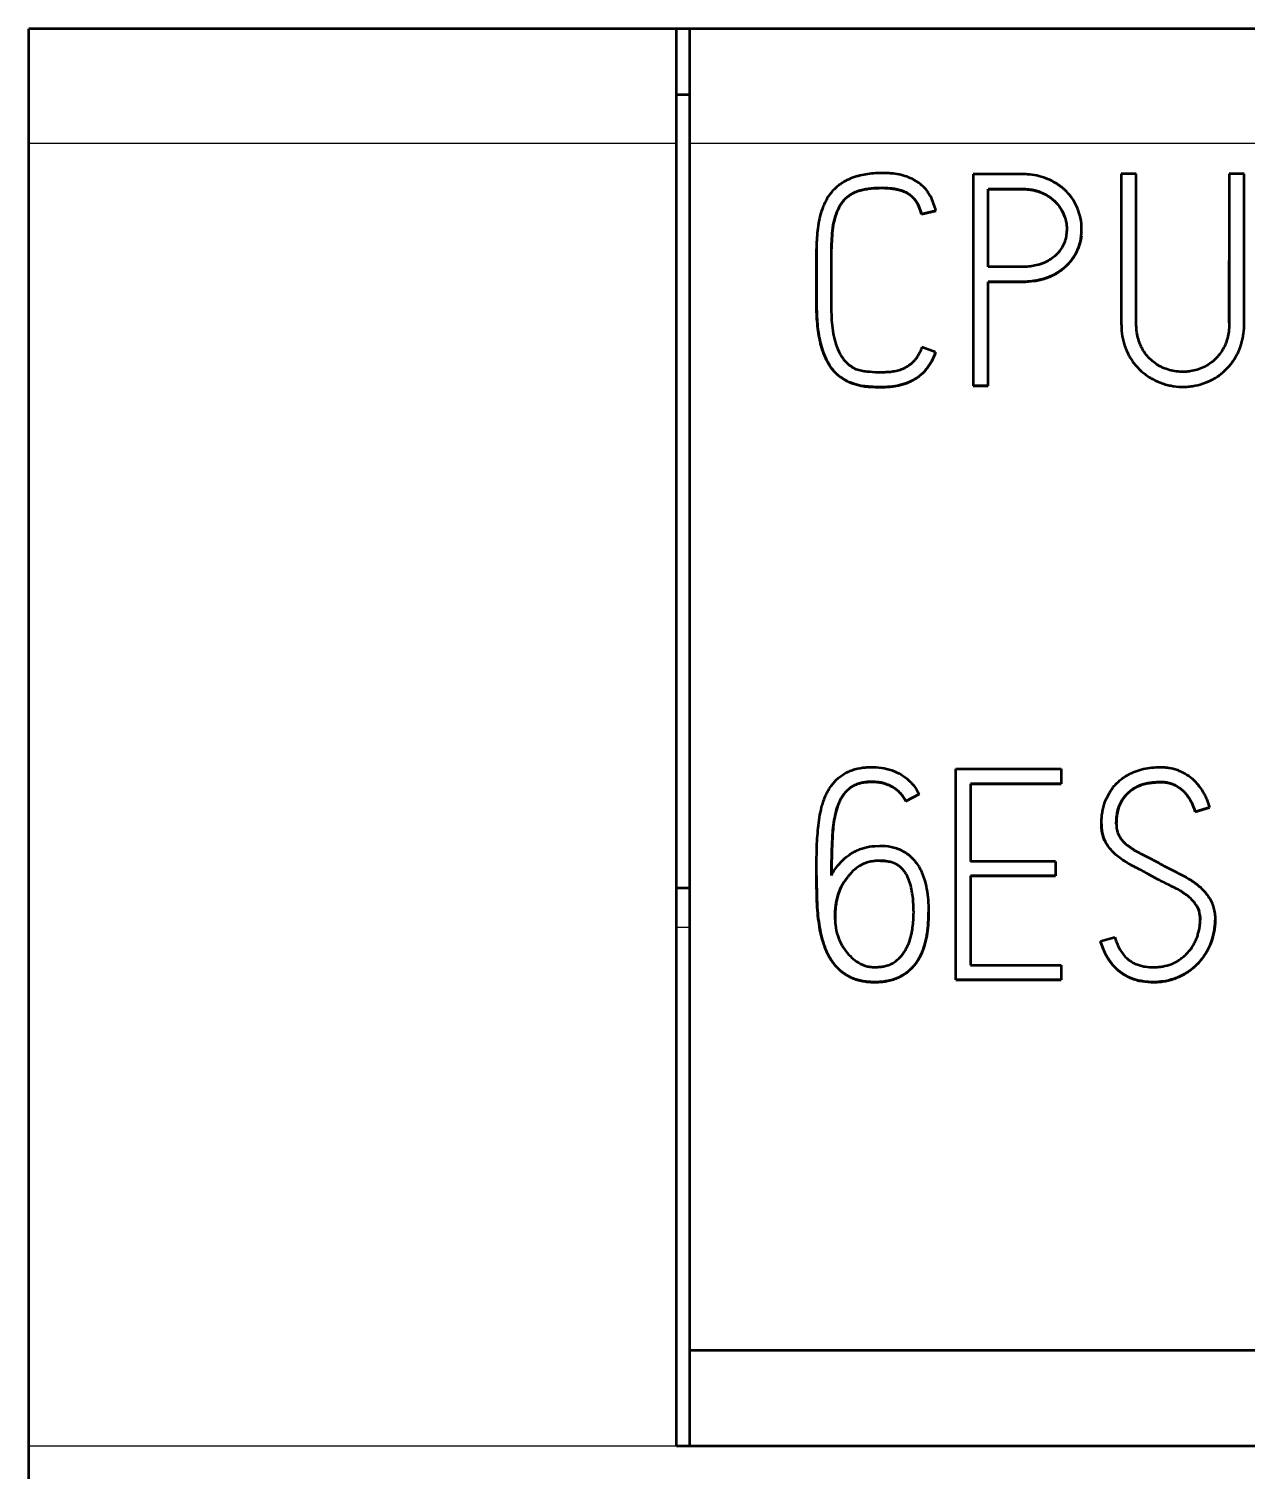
# Model space of a CAD drawing. Header units: millimetres. Extents: x 0 to 841, y 0 to 594.
# Drawn here: x 489.65 to 498.86, y 271.1 to 282.02 of the extents above; entities that cross this region are included whole.
import ezdxf

# ---------------------------------------------------------------- set-up
doc = ezdxf.new("R2010")
doc.units = ezdxf.units.MM
doc.layers.add('1', color=7, linetype='Continuous')

msp = doc.modelspace()

# ---------------------------------------------------------------- linework, layer by layer
at = {"layer": '1', "color": 7, "linetype": 'Continuous', "lineweight": 50}
for p, q in [((489.646, 281.147), (489.646, 282.015)), ((494.546, 282.015), (489.646, 282.015)), ((494.546, 281.147), (494.546, 282.015)), ((494.646, 282.015), (494.546, 282.015)), ((494.646, 282.015), (494.646, 281.147)), ((519.446, 282.015), (494.646, 282.015)), ((494.646, 281.515), (494.546, 281.515)), ((489.646, 271.291), (489.646, 281.147)), ((494.546, 271.291), (494.546, 281.147)), ((494.646, 281.147), (494.646, 272.015)), ((496.791, 280.915), (496.791, 279.315)), ((498.025, 280.918), (497.912, 280.918)), ((498.842, 280.918), (498.729, 280.918)), ((498.842, 279.79), (498.842, 280.918)), ((496.904, 280.214), (496.904, 280.802)), ((496.509, 280.638), (496.401, 280.612)), ((496.401, 280.612), (496.509, 280.638)), ((496.401, 280.612), (496.401, 280.612)), ((496.509, 280.638), (496.509, 280.638)), ((497.612, 280.498), (497.612, 280.498)), ((495.606, 280.35), (495.606, 280.35)), ((496.904, 279.315), (496.904, 280.101)), ((496.507, 279.568), (496.403, 279.606)), ((496.507, 279.568), (496.507, 279.568)), ((496.904, 279.315), (496.791, 279.315)), ((496.791, 279.315), (496.904, 279.315)), ((496.661, 274.82), (496.661, 276.415)), ((496.661, 276.415), (497.457, 276.415)), ((497.457, 276.415), (497.457, 276.302)), ((496.771, 276.302), (496.771, 275.716)), ((496.771, 276.302), (497.457, 276.302)), ((497.457, 276.302), (496.771, 276.302)), ((498.114, 276.307), (498.114, 276.307)), ((498.394, 276.235), (498.394, 276.235)), ((496.281, 276.172), (496.383, 276.225)), ((496.383, 276.225), (496.281, 276.172)), ((496.281, 276.172), (496.281, 276.172)), ((496.383, 276.225), (496.383, 276.225)), ((498.471, 276.091), (498.58, 276.123)), ((498.58, 276.123), (498.471, 276.091)), ((498.58, 276.123), (498.58, 276.123)), ((498.471, 276.091), (498.471, 276.091)), ((497.761, 275.998), (497.761, 275.998)), ((496.046, 275.832), (496.086, 275.834)), ((497.796, 275.856), (497.796, 275.856)), ((496.771, 275.717), (497.415, 275.717)), ((497.415, 275.716), (497.415, 275.606)), ((495.606, 275.61), (495.606, 275.61)), ((496.771, 275.606), (496.771, 274.931)), ((496.771, 275.606), (497.415, 275.606)), ((497.415, 275.606), (496.771, 275.606)), ((494.546, 275.515), (494.646, 275.515)), ((495.777, 275.486), (495.777, 275.486)), ((495.813, 275.558), (495.813, 275.558)), ((498.479, 275.385), (498.479, 275.385)), ((496.454, 275.333), (496.454, 275.333)), ((498.622, 275.27), (498.622, 275.27)), ((497.755, 275.111), (497.863, 275.142)), ((497.755, 275.111), (497.755, 275.111)), ((496.771, 274.931), (497.457, 274.931)), ((497.457, 274.931), (497.457, 274.82)), ((497.457, 274.82), (496.661, 274.82)), ((496.661, 274.82), (497.457, 274.82)), ((494.646, 272.015), (494.646, 271.291)), ((519.446, 272.015), (494.646, 272.015)), ((489.646, 215.165), (489.646, 271.291)), ((519.546, 271.291), (494.546, 271.291))]:
    msp.add_line(p, q, dxfattribs=at)
at = {"layer": '1', "color": 7, "linetype": 'Continuous', "lineweight": 25}
for p, q in [((494.546, 281.147), (489.646, 281.147)), ((519.446, 281.147), (494.646, 281.147)), ((494.646, 275.215), (494.546, 275.215)), ((494.546, 271.291), (489.646, 271.291))]:
    msp.add_line(p, q, dxfattribs=at)
at = {"layer": '1', "color": 7, "linetype": 'Continuous', "lineweight": 50}
for points, knots in [([(496.509, 280.638), (496.5, 280.677), (496.487, 280.714), (496.463, 280.758), (496.458, 280.766), (496.447, 280.783), (496.441, 280.791), (496.422, 280.814), (496.408, 280.828), (496.377, 280.853), (496.36, 280.864), (496.334, 280.878), (496.325, 280.882), (496.306, 280.89), (496.297, 280.894), (496.25, 280.91), (496.211, 280.918), (496.161, 280.922), (496.151, 280.923), (496.131, 280.924), (496.121, 280.924), (496.091, 280.924), (496.071, 280.924), (496.012, 280.92), (495.973, 280.915), (495.925, 280.903), (495.915, 280.901), (495.896, 280.895), (495.886, 280.891), (495.858, 280.881), (495.84, 280.873), (495.814, 280.858), (495.805, 280.853), (495.788, 280.842), (495.78, 280.836), (495.756, 280.818), (495.742, 280.804), (495.728, 280.789)], [0, 0, 0, 0, 0.125, 0.125, 0.15625, 0.15625, 0.1875, 0.1875, 0.25, 0.25, 0.3125, 0.3125, 0.34375, 0.34375, 0.375, 0.375, 0.5, 0.5, 0.53125, 0.53125, 0.5625, 0.5625, 0.625, 0.625, 0.75, 0.75, 0.78125, 0.78125, 0.8125, 0.8125, 0.875, 0.875, 0.90625, 0.90625, 0.9375, 0.9375, 1, 1, 1, 1]), ([(496.403, 279.606), (496.398, 279.593), (496.393, 279.58), (496.382, 279.556), (496.375, 279.544), (496.364, 279.527), (496.36, 279.521), (496.351, 279.51), (496.346, 279.505), (496.332, 279.49), (496.321, 279.481), (496.3, 279.464), (496.288, 279.456), (496.27, 279.447), (496.263, 279.444), (496.25, 279.438), (496.231, 279.43), (496.211, 279.425), (496.19, 279.422), (496.183, 279.421), (496.169, 279.419), (496.148, 279.417), (496.127, 279.416), (496.099, 279.415), (496.086, 279.415), (496.044, 279.416), (496.016, 279.418), (495.981, 279.422), (495.974, 279.422), (495.96, 279.424), (495.953, 279.425), (495.94, 279.428), (495.933, 279.43), (495.919, 279.434), (495.913, 279.436), (495.893, 279.445), (495.881, 279.452), (495.864, 279.463), (495.858, 279.467), (495.847, 279.476), (495.842, 279.481), (495.827, 279.495), (495.818, 279.506), (495.802, 279.528), (495.794, 279.54), (495.774, 279.577), (495.764, 279.602), (495.751, 279.642), (495.747, 279.655), (495.74, 279.682), (495.737, 279.695), (495.73, 279.736), (495.727, 279.764), (495.722, 279.818), (495.721, 279.846), (495.72, 279.887), (495.719, 279.901), (495.719, 279.928), (495.719, 279.942), (495.719, 280.011), (495.719, 280.12), (495.719, 280.244), (495.719, 280.313), (495.719, 280.34), (495.719, 280.354), (495.72, 280.395), (495.721, 280.423), (495.725, 280.477), (495.728, 280.504), (495.735, 280.545), (495.738, 280.558), (495.745, 280.584), (495.749, 280.598), (495.758, 280.623), (495.763, 280.636), (495.775, 280.661), (495.781, 280.674), (495.792, 280.691), (495.796, 280.697), (495.804, 280.708), (495.809, 280.713), (495.823, 280.729), (495.833, 280.738), (495.855, 280.755), (495.866, 280.763), (495.891, 280.776), (495.903, 280.782), (495.923, 280.789), (495.93, 280.791), (495.943, 280.795), (495.95, 280.796), (495.97, 280.8), (495.984, 280.803), (496.025, 280.808), (496.053, 280.81), (496.108, 280.812), (496.135, 280.811), (496.177, 280.807), (496.191, 280.805), (496.218, 280.8), (496.232, 280.797), (496.252, 280.79), (496.258, 280.788), (496.271, 280.783), (496.278, 280.78), (496.297, 280.77), (496.308, 280.763), (496.33, 280.745), (496.34, 280.735), (496.357, 280.714), (496.365, 280.702), (496.378, 280.677), (496.384, 280.665), (496.393, 280.638), (496.397, 280.625), (496.401, 280.612)], [0, 0, 0, 0, 0.015625, 0.015625, 0.03125, 0.03125, 0.039063, 0.039063, 0.046875, 0.046875, 0.0625, 0.0625, 0.078125, 0.078125, 0.085938, 0.085938, 0.09375, 0.109375, 0.109375, 0.117188, 0.117188, 0.125, 0.140625, 0.140625, 0.15625, 0.15625, 0.1875, 0.1875, 0.195313, 0.195313, 0.203125, 0.203125, 0.210938, 0.210938, 0.21875, 0.21875, 0.234375, 0.234375, 0.242188, 0.242188, 0.25, 0.25, 0.265625, 0.265625, 0.28125, 0.28125, 0.3125, 0.3125, 0.328125, 0.328125, 0.34375, 0.34375, 0.375, 0.375, 0.40625, 0.40625, 0.421875, 0.421875, 0.4375, 0.4375, 0.5, 0.5625, 0.578125, 0.578125, 0.59375, 0.59375, 0.625, 0.625, 0.65625, 0.65625, 0.671875, 0.671875, 0.6875, 0.6875, 0.703125, 0.703125, 0.71875, 0.71875, 0.726562, 0.726562, 0.734375, 0.734375, 0.75, 0.75, 0.765625, 0.765625, 0.78125, 0.78125, 0.789062, 0.789062, 0.796875, 0.796875, 0.8125, 0.8125, 0.84375, 0.84375, 0.875, 0.875, 0.890625, 0.890625, 0.90625, 0.90625, 0.914062, 0.914062, 0.921875, 0.921875, 0.9375, 0.9375, 0.953125, 0.953125, 0.96875, 0.96875, 0.984375, 0.984375, 1, 1, 1, 1]), ([(496.401, 280.612), (496.394, 280.639), (496.385, 280.664), (496.369, 280.695), (496.365, 280.701), (496.358, 280.712), (496.354, 280.718), (496.341, 280.734), (496.331, 280.744), (496.315, 280.757), (496.309, 280.761), (496.298, 280.769), (496.292, 280.773), (496.273, 280.782), (496.26, 280.788), (496.234, 280.796), (496.22, 280.8), (496.193, 280.805), (496.179, 280.807), (496.138, 280.811), (496.11, 280.812), (496.054, 280.81), (496.026, 280.808), (495.985, 280.803), (495.971, 280.8), (495.951, 280.796), (495.944, 280.795), (495.93, 280.791), (495.924, 280.789), (495.904, 280.782), (495.891, 280.777), (495.867, 280.763), (495.855, 280.756), (495.834, 280.739), (495.823, 280.729), (495.809, 280.714), (495.805, 280.709), (495.797, 280.697), (495.793, 280.692), (495.781, 280.674), (495.775, 280.662), (495.763, 280.637), (495.758, 280.624), (495.749, 280.598), (495.745, 280.585), (495.738, 280.558), (495.735, 280.545), (495.728, 280.504), (495.725, 280.476), (495.721, 280.421), (495.72, 280.394), (495.719, 280.361), (495.719, 280.355), (495.719, 280.35)], [0, 0, 0, 0, 0.075735, 0.075735, 0.094668, 0.094668, 0.113602, 0.113602, 0.151469, 0.151469, 0.170403, 0.170403, 0.189337, 0.189337, 0.227204, 0.227204, 0.265071, 0.265071, 0.302939, 0.302939, 0.378673, 0.378673, 0.454408, 0.454408, 0.492275, 0.492275, 0.511209, 0.511209, 0.530142, 0.530142, 0.56801, 0.56801, 0.605877, 0.605877, 0.643744, 0.643744, 0.662678, 0.662678, 0.681612, 0.681612, 0.719479, 0.719479, 0.757346, 0.757346, 0.795214, 0.795214, 0.833081, 0.833081, 0.908816, 0.908816, 0.98455, 0.98455, 1, 1, 1, 1]), ([(497.356, 280.879), (497.312, 280.898), (497.267, 280.908), (497.208, 280.914), (497.196, 280.915), (497.178, 280.915), (497.172, 280.915), (497.16, 280.916), (497.154, 280.915), (497.125, 280.915), (497.006, 280.915), (496.886, 280.915), (496.791, 280.915)], [0, 0, 0, 0, 0.25, 0.25, 0.3125, 0.3125, 0.34375, 0.34375, 0.375, 0.375, 0.5, 1, 1, 1, 1]), ([(496.904, 280.101), (496.963, 280.101), (497.036, 280.101), (497.116, 280.101), (497.138, 280.101), (497.152, 280.101), (497.16, 280.101), (497.196, 280.102), (497.225, 280.104), (497.269, 280.11), (497.283, 280.113), (497.305, 280.118), (497.312, 280.12), (497.326, 280.124), (497.333, 280.126), (497.369, 280.138), (497.396, 280.15), (497.434, 280.173), (497.447, 280.181), (497.471, 280.199), (497.482, 280.209), (497.514, 280.239), (497.534, 280.262), (497.558, 280.299), (497.566, 280.312), (497.579, 280.338), (497.585, 280.352), (497.595, 280.38), (497.599, 280.394), (497.606, 280.423), (497.608, 280.438), (497.611, 280.467), (497.612, 280.482), (497.612, 280.511), (497.612, 280.526), (497.607, 280.57), (497.601, 280.599), (497.587, 280.641), (497.582, 280.655), (497.57, 280.682), (497.563, 280.696), (497.541, 280.734), (497.523, 280.757), (497.497, 280.784), (497.492, 280.79), (497.481, 280.8), (497.465, 280.815), (497.435, 280.837), (497.41, 280.852), (497.384, 280.866), (497.37, 280.873), (497.356, 280.879)], [0, 0, 0, 0, 0.125, 0.15625, 0.171875, 0.171875, 0.1875, 0.1875, 0.25, 0.25, 0.28125, 0.28125, 0.296875, 0.296875, 0.3125, 0.3125, 0.375, 0.375, 0.40625, 0.40625, 0.4375, 0.4375, 0.5, 0.5, 0.53125, 0.53125, 0.5625, 0.5625, 0.59375, 0.59375, 0.625, 0.625, 0.65625, 0.65625, 0.6875, 0.6875, 0.75, 0.75, 0.78125, 0.78125, 0.8125, 0.8125, 0.875, 0.875, 0.890625, 0.890625, 0.90625, 0.9375, 0.96875, 0.96875, 1, 1, 1, 1]), ([(497.912, 280.918), (497.912, 280.699), (497.912, 280.371), (497.912, 280.016), (497.912, 279.866), (497.912, 279.825), (497.912, 279.797), (497.912, 279.784), (497.913, 279.743), (497.915, 279.716), (497.922, 279.676), (497.925, 279.662), (497.932, 279.636), (497.936, 279.622), (497.945, 279.596), (497.95, 279.584), (497.962, 279.559), (497.974, 279.535), (497.989, 279.511), (498.005, 279.489), (498.013, 279.478), (498.031, 279.457), (498.041, 279.447), (498.06, 279.428), (498.071, 279.419), (498.092, 279.402), (498.103, 279.394), (498.126, 279.378), (498.138, 279.371), (498.174, 279.351), (498.199, 279.34), (498.238, 279.327), (498.252, 279.323), (498.279, 279.317), (498.292, 279.314), (498.333, 279.308), (498.36, 279.306), (498.402, 279.307), (498.416, 279.308), (498.443, 279.311), (498.457, 279.313), (498.497, 279.321), (498.523, 279.329), (498.562, 279.343), (498.575, 279.349), (498.6, 279.361), (498.636, 279.38), (498.669, 279.405), (498.699, 279.432), (498.709, 279.442), (498.728, 279.462), (498.745, 279.483), (498.761, 279.505), (498.775, 279.529), (498.782, 279.541), (498.795, 279.565), (498.801, 279.577), (498.811, 279.602), (498.82, 279.628), (498.827, 279.654), (498.833, 279.681), (498.835, 279.695), (498.84, 279.736), (498.842, 279.763), (498.842, 279.79)], [0, 0, 0, 0, 0.25, 0.375, 0.40625, 0.421875, 0.421875, 0.4375, 0.4375, 0.46875, 0.46875, 0.484375, 0.484375, 0.5, 0.5, 0.515625, 0.515625, 0.53125, 0.546875, 0.546875, 0.5625, 0.5625, 0.578125, 0.578125, 0.59375, 0.59375, 0.609375, 0.609375, 0.625, 0.625, 0.65625, 0.65625, 0.671875, 0.671875, 0.6875, 0.6875, 0.71875, 0.71875, 0.734375, 0.734375, 0.75, 0.75, 0.78125, 0.78125, 0.796875, 0.796875, 0.8125, 0.84375, 0.84375, 0.859375, 0.859375, 0.875, 0.890625, 0.890625, 0.90625, 0.90625, 0.921875, 0.921875, 0.9375, 0.953125, 0.953125, 0.96875, 0.96875, 1, 1, 1, 1]), ([(498.729, 280.918), (498.729, 280.635), (498.729, 280.282), (498.729, 279.911), (498.729, 279.823), (498.729, 279.796), (498.729, 279.787), (498.728, 279.77), (498.728, 279.761), (498.725, 279.717), (498.719, 279.682), (498.704, 279.641), (498.701, 279.632), (498.694, 279.616), (498.682, 279.592), (498.668, 279.57), (498.653, 279.549), (498.647, 279.542), (498.636, 279.529), (498.63, 279.522), (498.61, 279.503), (498.597, 279.492), (498.568, 279.472), (498.552, 279.463), (498.52, 279.448), (498.503, 279.442), (498.469, 279.431), (498.452, 279.427), (498.426, 279.423), (498.417, 279.422), (498.399, 279.42), (498.39, 279.42), (498.364, 279.42), (498.346, 279.421), (498.311, 279.426), (498.293, 279.429), (498.259, 279.439), (498.242, 279.444), (498.218, 279.455), (498.21, 279.459), (498.194, 279.468), (498.186, 279.472), (498.164, 279.487), (498.15, 279.498), (498.124, 279.522), (498.112, 279.535), (498.09, 279.563), (498.08, 279.578), (498.068, 279.601), (498.064, 279.609), (498.056, 279.625), (498.053, 279.633), (498.043, 279.658), (498.038, 279.675), (498.031, 279.71), (498.028, 279.727), (498.026, 279.754), (498.026, 279.763), (498.025, 279.78), (498.025, 279.789), (498.025, 279.816), (498.025, 279.905), (498.025, 280.278), (498.025, 280.633), (498.025, 280.918)], [0, 0, 0, 0, 0.25, 0.3125, 0.328125, 0.328125, 0.335938, 0.335938, 0.34375, 0.34375, 0.375, 0.375, 0.382813, 0.382813, 0.390625, 0.40625, 0.40625, 0.414063, 0.414063, 0.421875, 0.421875, 0.4375, 0.4375, 0.453125, 0.453125, 0.46875, 0.46875, 0.484375, 0.484375, 0.492188, 0.492188, 0.5, 0.5, 0.515625, 0.515625, 0.53125, 0.53125, 0.546875, 0.546875, 0.554688, 0.554688, 0.5625, 0.5625, 0.578125, 0.578125, 0.59375, 0.59375, 0.609375, 0.609375, 0.617188, 0.617188, 0.625, 0.625, 0.640625, 0.640625, 0.65625, 0.65625, 0.664063, 0.664063, 0.671875, 0.671875, 0.6875, 0.75, 1, 1, 1, 1]), ([(495.728, 280.789), (495.711, 280.771), (495.697, 280.751), (495.679, 280.72), (495.674, 280.709), (495.663, 280.687), (495.658, 280.676), (495.645, 280.642), (495.638, 280.618), (495.626, 280.572), (495.622, 280.548), (495.614, 280.5), (495.612, 280.476), (495.608, 280.428), (495.607, 280.404), (495.606, 280.367), (495.606, 280.355), (495.606, 280.331), (495.606, 280.295), (495.606, 280.161), (495.606, 280.04), (495.606, 279.931), (495.606, 279.919), (495.606, 279.895), (495.607, 279.883), (495.608, 279.846), (495.609, 279.822), (495.613, 279.774), (495.615, 279.75), (495.62, 279.714), (495.622, 279.702), (495.627, 279.678), (495.629, 279.666), (495.638, 279.631), (495.644, 279.608), (495.659, 279.562), (495.668, 279.539), (495.683, 279.506), (495.689, 279.495), (495.702, 279.474), (495.708, 279.464), (495.722, 279.444), (495.73, 279.435), (495.742, 279.421), (495.746, 279.416), (495.754, 279.408), (495.759, 279.403), (495.768, 279.395), (495.773, 279.391), (495.782, 279.384), (495.787, 279.38), (495.802, 279.37), (495.823, 279.357), (495.845, 279.346), (495.867, 279.336), (495.879, 279.332), (495.914, 279.321), (495.937, 279.315), (495.974, 279.31), (495.986, 279.308), (496.011, 279.307), (496.035, 279.306), (496.059, 279.305), (496.083, 279.304), (496.096, 279.304), (496.132, 279.305), (496.156, 279.306), (496.192, 279.311), (496.205, 279.313), (496.229, 279.318), (496.241, 279.32), (496.277, 279.33), (496.3, 279.339), (496.333, 279.355), (496.343, 279.361), (496.364, 279.374), (496.375, 279.381), (496.403, 279.404), (496.421, 279.421), (496.444, 279.45), (496.452, 279.46), (496.465, 279.48), (496.472, 279.491), (496.489, 279.523), (496.499, 279.545), (496.507, 279.568)], [0, 0, 0, 0, 0.03125, 0.03125, 0.046875, 0.046875, 0.0625, 0.0625, 0.09375, 0.09375, 0.125, 0.125, 0.15625, 0.15625, 0.1875, 0.1875, 0.203125, 0.203125, 0.21875, 0.25, 0.375, 0.375, 0.390625, 0.390625, 0.40625, 0.40625, 0.4375, 0.4375, 0.46875, 0.46875, 0.484375, 0.484375, 0.5, 0.5, 0.53125, 0.53125, 0.5625, 0.5625, 0.578125, 0.578125, 0.59375, 0.59375, 0.609375, 0.609375, 0.617187, 0.617187, 0.625, 0.625, 0.632812, 0.632812, 0.640625, 0.640625, 0.65625, 0.671875, 0.671875, 0.6875, 0.6875, 0.71875, 0.71875, 0.734375, 0.734375, 0.75, 0.765625, 0.765625, 0.78125, 0.78125, 0.8125, 0.8125, 0.828125, 0.828125, 0.84375, 0.84375, 0.875, 0.875, 0.890625, 0.890625, 0.90625, 0.90625, 0.9375, 0.9375, 0.953125, 0.953125, 0.96875, 0.96875, 1, 1, 1, 1]), ([(496.904, 280.802), (496.968, 280.802), (497.047, 280.802), (497.126, 280.802), (497.15, 280.802), (497.158, 280.802), (497.174, 280.802), (497.182, 280.802), (497.206, 280.801), (497.221, 280.799), (497.245, 280.795), (497.252, 280.793), (497.268, 280.789), (497.276, 280.787), (497.298, 280.78), (497.313, 280.774), (497.341, 280.76), (497.355, 280.752), (497.375, 280.739), (497.381, 280.734), (497.394, 280.724), (497.4, 280.719), (497.417, 280.703), (497.428, 280.691), (497.447, 280.667), (497.456, 280.653), (497.471, 280.626), (497.477, 280.611), (497.488, 280.582), (497.492, 280.566), (497.497, 280.535), (497.499, 280.52), (497.499, 280.496), (497.499, 280.488), (497.498, 280.472), (497.497, 280.464), (497.494, 280.441), (497.49, 280.426), (497.483, 280.404), (497.48, 280.396), (497.474, 280.382), (497.471, 280.374), (497.46, 280.354), (497.446, 280.334), (497.431, 280.317), (497.419, 280.305), (497.414, 280.3), (497.396, 280.284), (497.383, 280.275), (497.356, 280.259), (497.342, 280.251), (497.32, 280.242), (497.312, 280.239), (497.298, 280.234), (497.29, 280.231), (497.267, 280.225), (497.251, 280.222), (497.22, 280.217), (497.204, 280.216), (497.181, 280.215), (497.173, 280.214), (497.157, 280.214), (497.149, 280.214), (497.125, 280.214), (497.046, 280.214), (496.968, 280.214), (496.904, 280.214)], [0, 0, 0, 0, 0.125, 0.15625, 0.15625, 0.171875, 0.171875, 0.1875, 0.1875, 0.21875, 0.21875, 0.234375, 0.234375, 0.25, 0.25, 0.28125, 0.28125, 0.3125, 0.3125, 0.328125, 0.328125, 0.34375, 0.34375, 0.375, 0.375, 0.40625, 0.40625, 0.4375, 0.4375, 0.46875, 0.46875, 0.5, 0.5, 0.515625, 0.515625, 0.53125, 0.53125, 0.5625, 0.5625, 0.578125, 0.578125, 0.59375, 0.59375, 0.625, 0.640625, 0.640625, 0.65625, 0.65625, 0.6875, 0.6875, 0.71875, 0.71875, 0.734375, 0.734375, 0.75, 0.75, 0.78125, 0.78125, 0.8125, 0.8125, 0.828125, 0.828125, 0.84375, 0.84375, 0.875, 1, 1, 1, 1]), ([(497.484, 280.591), (497.483, 280.594), (497.483, 280.596), (497.479, 280.606), (497.476, 280.613), (497.47, 280.628), (497.459, 280.649), (497.442, 280.675), (497.426, 280.693), (497.415, 280.704), (497.41, 280.71), (497.392, 280.726), (497.38, 280.735), (497.353, 280.753), (497.34, 280.761), (497.318, 280.771), (497.311, 280.774), (497.296, 280.78), (497.282, 280.786), (497.266, 280.79), (497.251, 280.793), (497.243, 280.795), (497.219, 280.799), (497.204, 280.801), (497.18, 280.802), (497.172, 280.802), (497.157, 280.802), (497.149, 280.802), (497.125, 280.802), (497.046, 280.802), (496.967, 280.802), (496.904, 280.802)], [0, 0, 0, 0, 0.011195, 0.011195, 0.046509, 0.046509, 0.081824, 0.152453, 0.187767, 0.187767, 0.223082, 0.223082, 0.29371, 0.29371, 0.364339, 0.364339, 0.399654, 0.399654, 0.434968, 0.470283, 0.470283, 0.505597, 0.505597, 0.576226, 0.576226, 0.611541, 0.611541, 0.646855, 0.646855, 0.717484, 1, 1, 1, 1]), ([(497.61, 280.45), (497.609, 280.445), (497.608, 280.439), (497.606, 280.427), (497.605, 280.419), (497.6, 280.398), (497.596, 280.384), (497.586, 280.356), (497.581, 280.343), (497.568, 280.316), (497.561, 280.303), (497.537, 280.266), (497.518, 280.243), (497.486, 280.213), (497.475, 280.203), (497.451, 280.185), (497.427, 280.168), (497.401, 280.154), (497.374, 280.141), (497.36, 280.136), (497.318, 280.121), (497.29, 280.114), (497.246, 280.107), (497.231, 280.105), (497.202, 280.102), (497.187, 280.102), (497.165, 280.101), (497.157, 280.101), (497.142, 280.101), (497.12, 280.101), (497.038, 280.101), (496.964, 280.101), (496.904, 280.101)], [0, 0, 0, 0, 0.018399, 0.018399, 0.043568, 0.043568, 0.093907, 0.093907, 0.144245, 0.144245, 0.194584, 0.194584, 0.295261, 0.295261, 0.345599, 0.345599, 0.395938, 0.446276, 0.446276, 0.496615, 0.496615, 0.597292, 0.597292, 0.64763, 0.64763, 0.697969, 0.697969, 0.723138, 0.723138, 0.748307, 0.798646, 1, 1, 1, 1]), ([(496.507, 279.568), (496.499, 279.545), (496.489, 279.523), (496.472, 279.491), (496.465, 279.48), (496.452, 279.46), (496.444, 279.45), (496.421, 279.421), (496.403, 279.404), (496.375, 279.381), (496.364, 279.374), (496.343, 279.361), (496.333, 279.355), (496.299, 279.339), (496.276, 279.33), (496.228, 279.317), (496.204, 279.312), (496.156, 279.306), (496.131, 279.305), (496.094, 279.304), (496.082, 279.304), (496.057, 279.305), (496.045, 279.305), (496.02, 279.306), (496.008, 279.307), (495.983, 279.309), (495.971, 279.31), (495.935, 279.316), (495.911, 279.322), (495.864, 279.337), (495.841, 279.348), (495.809, 279.366), (495.799, 279.373), (495.783, 279.383), (495.778, 279.387), (495.769, 279.394), (495.764, 279.398), (495.742, 279.419), (495.726, 279.438), (495.705, 279.468), (495.699, 279.479), (495.687, 279.5), (495.681, 279.51), (495.666, 279.543), (495.657, 279.566), (495.646, 279.601), (495.643, 279.613), (495.636, 279.636), (495.634, 279.648), (495.62, 279.707), (495.614, 279.755), (495.609, 279.826), (495.607, 279.85), (495.606, 279.887), (495.606, 279.899), (495.606, 279.923), (495.606, 279.935), (495.606, 280.043), (495.606, 280.164), (495.606, 280.297), (495.606, 280.333), (495.606, 280.347), (495.606, 280.348), (495.606, 280.35)], [0, 0, 0, 0, 0.039121, 0.039121, 0.058682, 0.058682, 0.078243, 0.078243, 0.117364, 0.117364, 0.136925, 0.136925, 0.156485, 0.156485, 0.195607, 0.195607, 0.234728, 0.234728, 0.273849, 0.273849, 0.29341, 0.29341, 0.312971, 0.312971, 0.332531, 0.332531, 0.352092, 0.352092, 0.391213, 0.391213, 0.430335, 0.430335, 0.449895, 0.449895, 0.459676, 0.459676, 0.469456, 0.469456, 0.508577, 0.508577, 0.528138, 0.528138, 0.547699, 0.547699, 0.58682, 0.58682, 0.606381, 0.606381, 0.625941, 0.625941, 0.704184, 0.704184, 0.743305, 0.743305, 0.762866, 0.762866, 0.782427, 0.782427, 0.938912, 0.978033, 0.997594, 0.997594, 1, 1, 1, 1]), ([(498.729, 279.79), (498.729, 279.794), (498.729, 279.798), (498.729, 279.819), (498.729, 279.908), (498.729, 280.061), (498.729, 280.197), (498.729, 280.262)], [0, 0, 0, 0, 0.024132, 0.024132, 0.136897, 0.587957, 1, 1, 1, 1]), ([(495.608, 275.81), (495.609, 275.863), (495.613, 275.916), (495.621, 275.995), (495.624, 276.021), (495.633, 276.074), (495.638, 276.1), (495.648, 276.138), (495.652, 276.151), (495.66, 276.177), (495.665, 276.189), (495.675, 276.214), (495.681, 276.226), (495.693, 276.25), (495.7, 276.262), (495.722, 276.295), (495.738, 276.316), (495.767, 276.344), (495.778, 276.352), (495.8, 276.368), (495.811, 276.376), (495.834, 276.389), (495.846, 276.395), (495.871, 276.405), (495.884, 276.409), (495.923, 276.42), (495.95, 276.425), (495.99, 276.428), (496.003, 276.429), (496.03, 276.429), (496.044, 276.429), (496.084, 276.427), (496.111, 276.423), (496.149, 276.413), (496.162, 276.41), (496.188, 276.401), (496.2, 276.395), (496.237, 276.378), (496.26, 276.364), (496.291, 276.34), (496.301, 276.331), (496.321, 276.312), (496.33, 276.302), (496.356, 276.271), (496.37, 276.249), (496.383, 276.225)], [0, 0, 0, 0, 0.125, 0.125, 0.1875, 0.1875, 0.25, 0.25, 0.28125, 0.28125, 0.3125, 0.3125, 0.34375, 0.34375, 0.375, 0.375, 0.4375, 0.4375, 0.46875, 0.46875, 0.5, 0.5, 0.53125, 0.53125, 0.5625, 0.5625, 0.625, 0.625, 0.65625, 0.65625, 0.6875, 0.6875, 0.75, 0.75, 0.78125, 0.78125, 0.8125, 0.8125, 0.875, 0.875, 0.90625, 0.90625, 0.9375, 0.9375, 1, 1, 1, 1]), ([(497.793, 276.176), (497.81, 276.216), (497.831, 276.253), (497.866, 276.295), (497.874, 276.303), (497.889, 276.318), (497.897, 276.325), (497.922, 276.346), (497.939, 276.358), (497.968, 276.374), (497.977, 276.379), (497.997, 276.388), (498.007, 276.393), (498.037, 276.404), (498.058, 276.41), (498.101, 276.42), (498.122, 276.423), (498.165, 276.428), (498.186, 276.429), (498.219, 276.429), (498.23, 276.429), (498.251, 276.427), (498.262, 276.426), (498.294, 276.421), (498.316, 276.415), (498.346, 276.404), (498.356, 276.4), (498.376, 276.391), (498.386, 276.386), (498.414, 276.369), (498.431, 276.356), (498.464, 276.328), (498.479, 276.312), (498.506, 276.278), (498.518, 276.261), (498.535, 276.233), (498.54, 276.223), (498.549, 276.204), (498.554, 276.194), (498.567, 276.164), (498.574, 276.143), (498.58, 276.123)], [0, 0, 0, 0, 0.125, 0.125, 0.15625, 0.15625, 0.1875, 0.1875, 0.25, 0.25, 0.28125, 0.28125, 0.3125, 0.3125, 0.375, 0.375, 0.4375, 0.4375, 0.5, 0.5, 0.53125, 0.53125, 0.5625, 0.5625, 0.625, 0.625, 0.65625, 0.65625, 0.6875, 0.6875, 0.75, 0.75, 0.8125, 0.8125, 0.875, 0.875, 0.90625, 0.90625, 0.9375, 0.9375, 1, 1, 1, 1]), ([(496.281, 276.172), (496.27, 276.194), (496.256, 276.214), (496.235, 276.237), (496.23, 276.242), (496.221, 276.25), (496.207, 276.262), (496.192, 276.273), (496.17, 276.285), (496.159, 276.291), (496.136, 276.3), (496.124, 276.304), (496.1, 276.311), (496.088, 276.313), (496.063, 276.316), (496.051, 276.317), (496.026, 276.318), (496.014, 276.318), (495.989, 276.317), (495.977, 276.315), (495.952, 276.311), (495.94, 276.309), (495.916, 276.302), (495.905, 276.297), (495.888, 276.289), (495.882, 276.286), (495.871, 276.28), (495.866, 276.276), (495.851, 276.265), (495.842, 276.257), (495.825, 276.239), (495.817, 276.23), (495.803, 276.21), (495.796, 276.199), (495.784, 276.178), (495.779, 276.167), (495.77, 276.144), (495.766, 276.132), (495.755, 276.097), (495.749, 276.073), (495.739, 276.026), (495.736, 276.002), (495.73, 275.953), (495.728, 275.929), (495.724, 275.855), (495.722, 275.806), (495.72, 275.708), (495.719, 275.659), (495.719, 275.61)], [0, 0, 0, 0, 0.0625, 0.0625, 0.078125, 0.078125, 0.09375, 0.125, 0.125, 0.15625, 0.15625, 0.1875, 0.1875, 0.21875, 0.21875, 0.25, 0.25, 0.28125, 0.28125, 0.3125, 0.3125, 0.34375, 0.34375, 0.375, 0.375, 0.390625, 0.390625, 0.40625, 0.40625, 0.4375, 0.4375, 0.46875, 0.46875, 0.5, 0.5, 0.53125, 0.53125, 0.5625, 0.5625, 0.625, 0.625, 0.6875, 0.6875, 0.75, 0.75, 0.875, 0.875, 1, 1, 1, 1]), ([(495.719, 275.61), (495.719, 275.659), (495.72, 275.707), (495.722, 275.804), (495.724, 275.852), (495.727, 275.913), (495.728, 275.925), (495.73, 275.949), (495.731, 275.961), (495.735, 275.997), (495.739, 276.021), (495.748, 276.068), (495.753, 276.092), (495.764, 276.128), (495.768, 276.139), (495.777, 276.163), (495.783, 276.174), (495.794, 276.196), (495.801, 276.207), (495.815, 276.227), (495.823, 276.237), (495.84, 276.255), (495.849, 276.263), (495.864, 276.275), (495.869, 276.278), (495.88, 276.285), (495.896, 276.294), (495.914, 276.301), (495.932, 276.306), (495.938, 276.308), (495.95, 276.311), (495.956, 276.312), (495.975, 276.315), (495.987, 276.316), (496.012, 276.318), (496.025, 276.318), (496.05, 276.318), (496.062, 276.317), (496.087, 276.313), (496.111, 276.308), (496.135, 276.3), (496.158, 276.291), (496.17, 276.285), (496.191, 276.273), (496.206, 276.263), (496.221, 276.251), (496.23, 276.242), (496.234, 276.238), (496.256, 276.215), (496.269, 276.194), (496.281, 276.172)], [0, 0, 0, 0, 0.125, 0.125, 0.25, 0.25, 0.28125, 0.28125, 0.3125, 0.3125, 0.375, 0.375, 0.4375, 0.4375, 0.46875, 0.46875, 0.5, 0.5, 0.53125, 0.53125, 0.5625, 0.5625, 0.59375, 0.59375, 0.609375, 0.609375, 0.625, 0.65625, 0.65625, 0.671875, 0.671875, 0.6875, 0.6875, 0.71875, 0.71875, 0.75, 0.75, 0.78125, 0.78125, 0.8125, 0.84375, 0.84375, 0.875, 0.875, 0.90625, 0.921875, 0.921875, 0.9375, 0.9375, 1, 1, 1, 1]), ([(498.114, 276.307), (498.085, 276.302), (498.057, 276.293), (498.024, 276.277), (498.018, 276.273), (498.005, 276.266), (497.999, 276.262), (497.981, 276.25), (497.97, 276.24), (497.954, 276.225), (497.949, 276.219), (497.94, 276.208), (497.931, 276.197), (497.922, 276.185), (497.915, 276.172), (497.911, 276.166), (497.904, 276.153), (497.901, 276.146), (497.895, 276.133), (497.893, 276.126), (497.886, 276.105), (497.883, 276.091), (497.878, 276.062), (497.876, 276.048), (497.875, 276.026), (497.875, 276.018), (497.874, 276.004), (497.874, 275.997), (497.875, 275.982), (497.875, 275.975), (497.877, 275.96), (497.879, 275.953), (497.884, 275.932), (497.89, 275.918), (497.901, 275.899), (497.905, 275.893), (497.914, 275.881), (497.928, 275.864), (497.944, 275.849), (497.962, 275.835), (497.967, 275.831), (497.98, 275.822), (497.998, 275.809), (498.029, 275.79), (498.055, 275.776), (498.075, 275.766), (498.081, 275.763), (498.095, 275.756), (498.128, 275.74), (498.16, 275.723), (498.199, 275.702), (498.212, 275.695), (498.238, 275.681), (498.277, 275.66), (498.317, 275.64), (498.35, 275.623), (498.356, 275.62), (498.369, 275.614), (498.389, 275.603), (498.421, 275.585), (498.452, 275.565), (498.47, 275.552), (498.482, 275.543), (498.488, 275.539), (498.516, 275.515), (498.537, 275.494), (498.564, 275.459), (498.573, 275.447), (498.585, 275.428), (498.588, 275.422), (498.595, 275.409), (498.604, 275.389), (498.61, 275.368), (498.615, 275.347), (498.617, 275.339), (498.619, 275.325), (498.62, 275.317), (498.622, 275.295), (498.623, 275.281), (498.622, 275.252), (498.621, 275.237), (498.618, 275.208), (498.616, 275.193), (498.61, 275.164), (498.607, 275.15), (498.598, 275.122), (498.594, 275.108), (498.583, 275.081), (498.577, 275.067), (498.557, 275.028), (498.541, 275.003), (498.515, 274.968), (498.505, 274.957), (498.485, 274.936), (498.474, 274.925), (498.441, 274.896), (498.417, 274.879), (498.379, 274.857), (498.366, 274.85), (498.339, 274.838), (498.325, 274.832), (498.284, 274.818), (498.255, 274.811), (498.211, 274.805), (498.196, 274.804), (498.167, 274.802), (498.152, 274.802), (498.123, 274.803), (498.108, 274.804), (498.079, 274.807), (498.064, 274.81), (498.021, 274.819), (497.993, 274.828), (497.953, 274.847), (497.94, 274.855), (497.915, 274.871), (497.903, 274.879), (497.88, 274.898), (497.87, 274.908), (497.849, 274.929), (497.84, 274.941), (497.813, 274.976), (497.799, 275.001), (497.78, 275.041), (497.774, 275.055), (497.764, 275.083), (497.759, 275.096), (497.755, 275.111)], [0, 0, 0, 0, 0.03125, 0.03125, 0.039062, 0.039062, 0.046875, 0.046875, 0.0625, 0.0625, 0.070312, 0.070312, 0.078125, 0.085937, 0.085937, 0.09375, 0.09375, 0.101562, 0.101562, 0.109375, 0.109375, 0.125, 0.125, 0.140625, 0.140625, 0.148437, 0.148437, 0.15625, 0.15625, 0.164062, 0.164062, 0.171875, 0.171875, 0.1875, 0.1875, 0.195312, 0.195312, 0.203125, 0.21875, 0.21875, 0.226562, 0.226562, 0.234375, 0.25, 0.265625, 0.265625, 0.273437, 0.273437, 0.28125, 0.3125, 0.3125, 0.328125, 0.328125, 0.34375, 0.375, 0.375, 0.382812, 0.382812, 0.390625, 0.40625, 0.421875, 0.429687, 0.429687, 0.4375, 0.4375, 0.46875, 0.46875, 0.484375, 0.484375, 0.492188, 0.492188, 0.5, 0.515625, 0.515625, 0.523438, 0.523438, 0.53125, 0.53125, 0.546875, 0.546875, 0.5625, 0.5625, 0.578125, 0.578125, 0.59375, 0.59375, 0.609375, 0.609375, 0.625, 0.625, 0.65625, 0.65625, 0.671875, 0.671875, 0.6875, 0.6875, 0.71875, 0.71875, 0.734375, 0.734375, 0.75, 0.75, 0.78125, 0.78125, 0.796875, 0.796875, 0.8125, 0.8125, 0.828125, 0.828125, 0.84375, 0.84375, 0.875, 0.875, 0.890625, 0.890625, 0.90625, 0.90625, 0.921875, 0.921875, 0.9375, 0.9375, 0.96875, 0.96875, 0.984375, 0.984375, 1, 1, 1, 1]), ([(497.874, 275.999), (497.874, 276.001), (497.874, 276.003), (497.875, 276.013), (497.875, 276.021), (497.876, 276.043), (497.877, 276.057), (497.882, 276.086), (497.885, 276.101), (497.891, 276.122), (497.894, 276.129), (497.899, 276.143), (497.902, 276.15), (497.909, 276.163), (497.913, 276.169), (497.92, 276.182), (497.925, 276.188), (497.933, 276.2), (497.938, 276.206), (497.947, 276.217), (497.962, 276.233), (497.979, 276.248), (497.997, 276.261), (498.003, 276.265), (498.016, 276.272), (498.036, 276.283), (498.056, 276.292), (498.085, 276.301), (498.099, 276.305), (498.114, 276.307)], [0, 0, 0, 0, 0.01697, 0.01697, 0.068709, 0.068709, 0.172185, 0.172185, 0.275662, 0.275662, 0.327401, 0.327401, 0.379139, 0.379139, 0.430877, 0.430877, 0.482616, 0.482616, 0.534354, 0.534354, 0.586093, 0.68957, 0.68957, 0.741308, 0.741308, 0.793046, 0.896523, 0.896523, 1, 1, 1, 1]), ([(498.394, 276.235), (498.377, 276.254), (498.357, 276.269), (498.33, 276.286), (498.324, 276.289), (498.313, 276.295), (498.307, 276.297), (498.289, 276.304), (498.277, 276.308), (498.253, 276.313), (498.24, 276.314), (498.214, 276.316), (498.202, 276.316), (498.177, 276.314), (498.164, 276.313), (498.139, 276.311), (498.127, 276.309), (498.114, 276.307)], [0, 0, 0, 0, 0.25, 0.25, 0.3125, 0.3125, 0.375, 0.375, 0.5, 0.5, 0.625, 0.625, 0.75, 0.75, 0.875, 0.875, 1, 1, 1, 1]), ([(498.114, 276.307), (498.127, 276.309), (498.139, 276.311), (498.164, 276.313), (498.177, 276.315), (498.202, 276.316), (498.215, 276.316), (498.24, 276.314), (498.253, 276.313), (498.271, 276.309), (498.278, 276.308), (498.29, 276.304), (498.296, 276.302), (498.313, 276.295), (498.324, 276.289), (498.346, 276.276), (498.356, 276.269), (498.376, 276.253), (498.385, 276.244), (498.394, 276.235)], [0, 0, 0, 0, 0.125, 0.125, 0.25, 0.25, 0.375, 0.375, 0.5, 0.5, 0.5625, 0.5625, 0.625, 0.625, 0.75, 0.75, 0.875, 0.875, 1, 1, 1, 1]), ([(498.471, 276.091), (498.468, 276.105), (498.463, 276.117), (498.455, 276.136), (498.452, 276.143), (498.447, 276.155), (498.444, 276.161), (498.434, 276.18), (498.427, 276.191), (498.411, 276.214), (498.403, 276.224), (498.394, 276.235)], [0, 0, 0, 0, 0.25, 0.25, 0.375, 0.375, 0.5, 0.5, 0.75, 0.75, 1, 1, 1, 1]), ([(498.394, 276.235), (498.412, 276.214), (498.428, 276.192), (498.444, 276.161), (498.447, 276.155), (498.452, 276.143), (498.455, 276.136), (498.463, 276.117), (498.468, 276.105), (498.471, 276.091)], [0, 0, 0, 0, 0.5, 0.5, 0.625, 0.625, 0.75, 0.75, 1, 1, 1, 1]), ([(497.796, 275.856), (497.781, 275.88), (497.772, 275.906), (497.766, 275.94), (497.765, 275.947), (497.763, 275.961), (497.762, 275.967), (497.761, 275.988), (497.761, 276.002), (497.762, 276.029), (497.763, 276.042), (497.766, 276.07), (497.768, 276.083), (497.776, 276.124), (497.783, 276.15), (497.793, 276.176)], [0, 0, 0, 0, 0.25, 0.25, 0.3125, 0.3125, 0.375, 0.375, 0.5, 0.5, 0.625, 0.625, 0.75, 0.75, 1, 1, 1, 1]), ([(497.761, 275.999), (497.761, 275.991), (497.762, 275.982), (497.763, 275.961), (497.764, 275.947), (497.768, 275.927), (497.77, 275.92), (497.774, 275.907), (497.776, 275.9), (497.783, 275.881), (497.789, 275.868), (497.796, 275.856)], [0, 0, 0, 0, 0.164665, 0.164665, 0.44311, 0.44311, 0.582333, 0.582333, 0.721555, 0.721555, 1, 1, 1, 1]), ([(496.086, 275.834), (496.114, 275.834), (496.142, 275.832), (496.184, 275.823), (496.198, 275.82), (496.225, 275.811), (496.251, 275.8), (496.275, 275.785), (496.293, 275.773), (496.299, 275.769), (496.31, 275.76), (496.315, 275.755), (496.331, 275.741), (496.34, 275.73), (496.358, 275.708), (496.367, 275.697), (496.389, 275.661), (496.402, 275.636), (496.421, 275.583), (496.429, 275.556), (496.441, 275.501), (496.445, 275.473), (496.451, 275.417), (496.453, 275.389), (496.454, 275.333), (496.454, 275.305), (496.451, 275.249), (496.449, 275.221), (496.442, 275.166), (496.438, 275.138), (496.428, 275.098), (496.424, 275.084), (496.416, 275.057), (496.411, 275.044), (496.395, 275.004), (496.382, 274.979), (496.362, 274.95), (496.358, 274.944), (496.349, 274.933), (496.344, 274.927), (496.33, 274.911), (496.31, 274.891), (496.288, 274.874), (496.265, 274.858), (496.252, 274.85), (496.214, 274.831), (496.187, 274.821), (496.145, 274.811), (496.131, 274.809), (496.103, 274.805), (496.089, 274.803), (496.06, 274.802), (496.046, 274.802), (496.018, 274.803), (496.004, 274.804), (495.975, 274.806), (495.961, 274.809), (495.933, 274.814), (495.919, 274.818), (495.892, 274.826), (495.879, 274.831), (495.859, 274.841), (495.853, 274.844), (495.841, 274.851), (495.834, 274.855), (495.804, 274.874), (495.782, 274.891), (495.752, 274.922), (495.743, 274.933), (495.726, 274.956), (495.718, 274.968), (495.703, 274.992), (495.696, 275.005), (495.683, 275.03), (495.678, 275.043), (495.667, 275.069), (495.663, 275.083), (495.654, 275.11), (495.65, 275.123), (495.639, 275.164), (495.633, 275.192), (495.624, 275.248), (495.62, 275.276), (495.614, 275.332), (495.611, 275.374), (495.609, 275.416), (495.608, 275.444), (495.608, 275.458), (495.606, 275.529), (495.606, 275.585), (495.606, 275.697), (495.607, 275.754), (495.608, 275.81)], [0, 0, 0, 0, 0.03125, 0.03125, 0.046875, 0.046875, 0.0625, 0.078125, 0.078125, 0.085937, 0.085937, 0.09375, 0.09375, 0.109375, 0.109375, 0.125, 0.125, 0.15625, 0.15625, 0.1875, 0.1875, 0.21875, 0.21875, 0.25, 0.25, 0.28125, 0.28125, 0.3125, 0.3125, 0.34375, 0.34375, 0.359375, 0.359375, 0.375, 0.375, 0.40625, 0.40625, 0.414062, 0.414062, 0.421875, 0.421875, 0.4375, 0.453125, 0.453125, 0.46875, 0.46875, 0.5, 0.5, 0.515625, 0.515625, 0.53125, 0.53125, 0.546875, 0.546875, 0.5625, 0.5625, 0.578125, 0.578125, 0.59375, 0.59375, 0.609375, 0.609375, 0.617187, 0.617187, 0.625, 0.625, 0.65625, 0.65625, 0.671875, 0.671875, 0.6875, 0.6875, 0.703125, 0.703125, 0.71875, 0.71875, 0.734375, 0.734375, 0.75, 0.75, 0.78125, 0.78125, 0.8125, 0.8125, 0.84375, 0.859375, 0.859375, 0.875, 0.875, 0.9375, 0.9375, 1, 1, 1, 1]), ([(495.777, 275.694), (495.794, 275.714), (495.812, 275.733), (495.842, 275.757), (495.853, 275.765), (495.874, 275.779), (495.896, 275.792), (495.92, 275.803), (495.944, 275.812), (495.956, 275.816), (495.994, 275.826), (496.02, 275.83), (496.046, 275.832)], [0, 0, 0, 0, 0.25, 0.25, 0.375, 0.375, 0.5, 0.625, 0.625, 0.75, 0.75, 1, 1, 1, 1]), ([(498.479, 275.385), (498.46, 275.414), (498.435, 275.439), (498.401, 275.465), (498.393, 275.47), (498.379, 275.48), (498.357, 275.494), (498.334, 275.507), (498.31, 275.519), (498.302, 275.523), (498.287, 275.53), (498.279, 275.534), (498.255, 275.545), (498.223, 275.561), (498.192, 275.577), (498.161, 275.594), (498.146, 275.602), (498.1, 275.628), (498.069, 275.644), (498.03, 275.665), (498.022, 275.669), (498.006, 275.677), (497.999, 275.681), (497.975, 275.693), (497.945, 275.711), (497.916, 275.731), (497.888, 275.752), (497.874, 275.763), (497.836, 275.799), (497.814, 275.826), (497.796, 275.856)], [0, 0, 0, 0, 0.125, 0.125, 0.15625, 0.15625, 0.1875, 0.25, 0.25, 0.28125, 0.28125, 0.3125, 0.3125, 0.375, 0.4375, 0.4375, 0.5, 0.5, 0.625, 0.625, 0.65625, 0.65625, 0.6875, 0.6875, 0.75, 0.8125, 0.8125, 0.875, 0.875, 1, 1, 1, 1]), ([(495.719, 275.61), (495.727, 275.625), (495.735, 275.64), (495.755, 275.669), (495.765, 275.682), (495.777, 275.694)], [0, 0, 0, 0, 0.5, 0.5, 1, 1, 1, 1]), ([(496.09, 275.721), (496.083, 275.721), (496.072, 275.72), (496.062, 275.719), (496.055, 275.719), (496.051, 275.719), (496.034, 275.717), (496.006, 275.713), (495.98, 275.705), (495.96, 275.697), (495.953, 275.694), (495.941, 275.687), (495.922, 275.677), (495.906, 275.664), (495.884, 275.646), (495.874, 275.636), (495.86, 275.62), (495.855, 275.615), (495.847, 275.604), (495.834, 275.587), (495.821, 275.57), (495.813, 275.558)], [0, 0, 0, 0, 0.0625, 0.09375, 0.09375, 0.125, 0.125, 0.25, 0.375, 0.375, 0.4375, 0.4375, 0.5, 0.625, 0.625, 0.75, 0.75, 0.8125, 0.8125, 0.875, 1, 1, 1, 1]), ([(496.205, 274.961), (496.221, 274.973), (496.242, 274.993), (496.26, 275.016), (496.271, 275.032), (496.277, 275.041), (496.286, 275.058), (496.291, 275.067), (496.299, 275.084), (496.31, 275.111), (496.318, 275.139), (496.325, 275.168), (496.327, 275.177), (496.33, 275.196), (496.332, 275.206), (496.335, 275.235), (496.337, 275.254), (496.34, 275.293), (496.341, 275.312), (496.341, 275.351), (496.34, 275.37), (496.338, 275.409), (496.337, 275.428), (496.332, 275.467), (496.329, 275.486), (496.321, 275.524), (496.317, 275.543), (496.304, 275.58), (496.296, 275.598), (496.282, 275.623), (496.276, 275.631), (496.265, 275.647), (496.258, 275.655), (496.245, 275.669), (496.237, 275.675), (496.222, 275.687), (496.213, 275.692), (496.187, 275.705), (496.168, 275.712), (496.129, 275.72), (496.11, 275.721), (496.09, 275.721)], [0, 0, 0, 0, 0.0625, 0.09375, 0.09375, 0.125, 0.125, 0.15625, 0.15625, 0.1875, 0.25, 0.25, 0.28125, 0.28125, 0.3125, 0.3125, 0.375, 0.375, 0.4375, 0.4375, 0.5, 0.5, 0.5625, 0.5625, 0.625, 0.625, 0.6875, 0.6875, 0.75, 0.75, 0.78125, 0.78125, 0.8125, 0.8125, 0.84375, 0.84375, 0.875, 0.875, 0.9375, 0.9375, 1, 1, 1, 1]), ([(496.09, 275.721), (496.11, 275.721), (496.129, 275.72), (496.153, 275.715), (496.158, 275.714), (496.163, 275.712)], [0, 0, 0, 0, 0.799201, 0.799201, 1, 1, 1, 1]), ([(495.606, 275.61), (495.606, 275.564), (495.607, 275.518), (495.608, 275.458), (495.608, 275.444), (495.609, 275.416), (495.61, 275.401), (495.612, 275.359), (495.614, 275.331), (495.62, 275.275), (495.624, 275.247), (495.634, 275.191), (495.64, 275.164), (495.65, 275.123), (495.654, 275.109), (495.663, 275.082), (495.667, 275.069), (495.683, 275.03), (495.695, 275.005), (495.717, 274.969), (495.725, 274.957), (495.742, 274.934), (495.751, 274.923), (495.771, 274.903), (495.781, 274.893), (495.803, 274.875), (495.815, 274.867), (495.839, 274.852), (495.851, 274.845), (495.877, 274.832), (495.89, 274.827), (495.917, 274.818), (495.931, 274.815), (495.959, 274.809), (495.973, 274.807), (496.001, 274.804), (496.015, 274.803), (496.044, 274.802), (496.058, 274.802), (496.086, 274.803), (496.101, 274.805), (496.129, 274.808), (496.157, 274.813), (496.184, 274.821), (496.211, 274.831), (496.224, 274.836), (496.263, 274.855), (496.286, 274.871), (496.318, 274.899), (496.328, 274.909), (496.347, 274.93), (496.356, 274.941), (496.372, 274.965), (496.379, 274.977), (496.393, 275.002), (496.399, 275.015), (496.415, 275.054), (496.424, 275.081), (496.434, 275.122), (496.437, 275.136), (496.442, 275.163), (496.444, 275.178), (496.449, 275.22), (496.451, 275.248), (496.453, 275.294), (496.454, 275.313), (496.454, 275.332)], [0, 0, 0, 0, 0.076732, 0.076732, 0.10019, 0.10019, 0.123648, 0.123648, 0.170565, 0.170565, 0.217481, 0.217481, 0.264397, 0.264397, 0.287856, 0.287856, 0.311314, 0.311314, 0.35823, 0.35823, 0.381689, 0.381689, 0.405147, 0.405147, 0.428605, 0.428605, 0.452063, 0.452063, 0.475521, 0.475521, 0.49898, 0.49898, 0.522438, 0.522438, 0.545896, 0.545896, 0.569354, 0.569354, 0.592812, 0.592812, 0.616271, 0.616271, 0.639729, 0.663187, 0.663187, 0.686645, 0.686645, 0.733562, 0.733562, 0.75702, 0.75702, 0.780478, 0.780478, 0.803936, 0.803936, 0.827394, 0.827394, 0.874311, 0.874311, 0.897769, 0.897769, 0.921227, 0.921227, 0.968144, 0.968144, 1, 1, 1, 1]), ([(495.777, 275.486), (495.767, 275.459), (495.76, 275.432), (495.753, 275.39), (495.751, 275.376), (495.748, 275.348), (495.747, 275.334), (495.746, 275.305), (495.746, 275.291), (495.746, 275.263), (495.747, 275.249), (495.752, 275.207), (495.758, 275.18), (495.767, 275.153)], [0, 0, 0, 0, 0.25, 0.25, 0.375, 0.375, 0.5, 0.5, 0.625, 0.625, 0.75, 0.75, 1, 1, 1, 1]), ([(495.746, 275.277), (495.746, 275.277), (495.746, 275.277), (495.746, 275.292), (495.746, 275.306), (495.748, 275.348), (495.75, 275.377), (495.76, 275.432), (495.767, 275.459), (495.777, 275.486)], [0, 0, 0, 0, 0.002991, 0.002991, 0.202393, 0.202393, 0.601196, 0.601196, 1, 1, 1, 1]), ([(497.863, 275.142), (497.869, 275.12), (497.877, 275.099), (497.895, 275.058), (497.906, 275.039), (497.934, 275.002), (497.949, 274.986), (497.976, 274.965), (497.985, 274.959), (498.005, 274.947), (498.015, 274.942), (498.036, 274.934), (498.047, 274.93), (498.069, 274.924), (498.08, 274.922), (498.113, 274.916), (498.136, 274.915), (498.17, 274.915), (498.181, 274.916), (498.204, 274.918), (498.215, 274.919), (498.248, 274.925), (498.27, 274.93), (498.297, 274.941), (498.302, 274.943), (498.312, 274.948), (498.317, 274.951), (498.332, 274.959), (498.351, 274.97), (498.369, 274.984), (498.387, 274.998), (498.396, 275.005), (498.42, 275.029), (498.434, 275.046), (498.453, 275.074), (498.459, 275.084), (498.469, 275.104), (498.474, 275.114), (498.483, 275.135), (498.487, 275.145), (498.493, 275.167), (498.496, 275.178), (498.502, 275.199), (498.504, 275.211), (498.507, 275.233), (498.508, 275.244), (498.509, 275.266), (498.509, 275.277), (498.508, 275.3), (498.507, 275.311), (498.502, 275.333), (498.499, 275.344), (498.491, 275.365), (498.486, 275.375), (498.479, 275.385)], [0, 0, 0, 0, 0.0625, 0.0625, 0.125, 0.125, 0.1875, 0.1875, 0.21875, 0.21875, 0.25, 0.25, 0.28125, 0.28125, 0.3125, 0.3125, 0.375, 0.375, 0.40625, 0.40625, 0.4375, 0.4375, 0.5, 0.5, 0.515625, 0.515625, 0.53125, 0.53125, 0.5625, 0.59375, 0.59375, 0.625, 0.625, 0.6875, 0.6875, 0.71875, 0.71875, 0.75, 0.75, 0.78125, 0.78125, 0.8125, 0.8125, 0.84375, 0.84375, 0.875, 0.875, 0.90625, 0.90625, 0.9375, 0.9375, 0.96875, 0.96875, 1, 1, 1, 1]), ([(497.755, 275.111), (497.763, 275.082), (497.773, 275.055), (497.798, 275.002), (497.813, 274.977), (497.848, 274.93), (497.868, 274.908), (497.896, 274.885), (497.902, 274.88), (497.914, 274.872), (497.92, 274.867), (497.939, 274.855), (497.964, 274.841), (497.992, 274.83), (498.019, 274.82), (498.034, 274.816), (498.077, 274.807), (498.106, 274.803), (498.15, 274.802), (498.165, 274.802), (498.195, 274.803), (498.209, 274.805), (498.253, 274.811), (498.282, 274.817), (498.323, 274.831), (498.337, 274.837), (498.364, 274.849), (498.403, 274.87), (498.439, 274.895), (498.473, 274.924), (498.484, 274.934), (498.504, 274.956), (498.513, 274.967), (498.531, 274.99), (498.54, 275.002), (498.555, 275.026), (498.563, 275.039), (498.583, 275.079), (498.593, 275.106), (498.606, 275.148), (498.61, 275.162), (498.616, 275.191), (498.618, 275.205), (498.621, 275.235), (498.622, 275.249), (498.622, 275.266), (498.622, 275.268), (498.622, 275.27)], [0, 0, 0, 0, 0.068611, 0.068611, 0.137221, 0.137221, 0.205832, 0.205832, 0.222985, 0.222985, 0.240137, 0.240137, 0.274443, 0.308748, 0.308748, 0.343053, 0.343053, 0.411664, 0.411664, 0.445969, 0.445969, 0.480274, 0.480274, 0.548885, 0.548885, 0.58319, 0.58319, 0.617496, 0.686106, 0.686106, 0.720412, 0.720412, 0.754717, 0.754717, 0.789022, 0.789022, 0.823328, 0.823328, 0.891938, 0.891938, 0.926244, 0.926244, 0.960549, 0.960549, 0.994854, 0.994854, 1, 1, 1, 1]), ([(498.506, 275.312), (498.507, 275.304), (498.508, 275.297), (498.509, 275.283), (498.509, 275.277), (498.509, 275.27)], [0, 0, 0, 0, 0.545346, 0.545346, 1, 1, 1, 1]), ([(495.767, 275.153), (495.774, 275.132), (495.782, 275.112), (495.802, 275.073), (495.814, 275.055), (495.84, 275.02), (495.855, 275.004), (495.887, 274.975), (495.905, 274.961), (495.923, 274.95)], [0, 0, 0, 0, 0.25, 0.25, 0.5, 0.5, 0.75, 0.75, 1, 1, 1, 1]), ([(495.923, 274.95), (495.945, 274.937), (495.968, 274.927), (495.998, 274.92), (496.004, 274.919), (496.017, 274.917), (496.023, 274.917), (496.041, 274.915), (496.054, 274.915), (496.078, 274.917), (496.091, 274.918), (496.115, 274.921), (496.127, 274.924), (496.145, 274.929), (496.151, 274.931), (496.163, 274.936), (496.168, 274.938), (496.185, 274.947), (496.196, 274.953), (496.205, 274.961)], [0, 0, 0, 0, 0.25, 0.25, 0.3125, 0.3125, 0.375, 0.375, 0.5, 0.5, 0.625, 0.625, 0.75, 0.75, 0.8125, 0.8125, 0.875, 0.875, 1, 1, 1, 1])]:
    msp.add_open_spline(points, degree=3, knots=knots, dxfattribs=at)
for points in [[(495.813, 275.558), (495.799, 275.535), (495.787, 275.511), (495.777, 275.486)], [(495.777, 275.486), (495.787, 275.511), (495.799, 275.535), (495.813, 275.558)], [(498.479, 275.385), (498.488, 275.371), (498.495, 275.356), (498.5, 275.34)]]:
    msp.add_open_spline(points, degree=3, dxfattribs=at)

doc.saveas('drawing.dxf')
